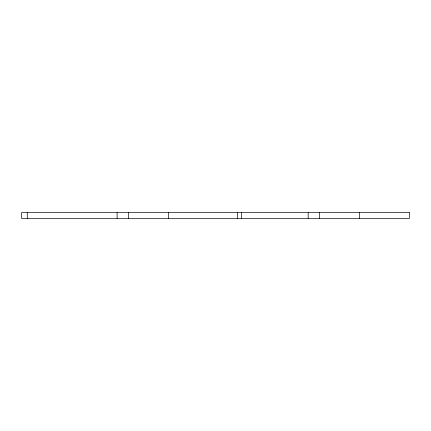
<?xml version="1.0" encoding="UTF-8"?>
<svg xmlns="http://www.w3.org/2000/svg" width="431" height="431" viewBox="0 0 431 431"><rect width="100%" height="100%" fill="white"/><g stroke="black" fill="none" stroke-linecap="round" stroke-linejoin="round"><path stroke-width="0.65" d="M359.573 212.634L359.573 218.366M319.64 212.634L319.64 218.366M308.176 212.634L308.176 218.366M241.43 212.634L241.43 218.366M237.594 212.634L237.594 218.366M168.483 212.634L168.483 218.366M128.557 212.634L128.557 218.366M117.092 212.634L117.092 218.366M27.282 212.634L27.282 218.366M409.45 212.634L21.55 212.634L21.55 218.366L409.45 218.366L409.45 212.634"/></g></svg>
